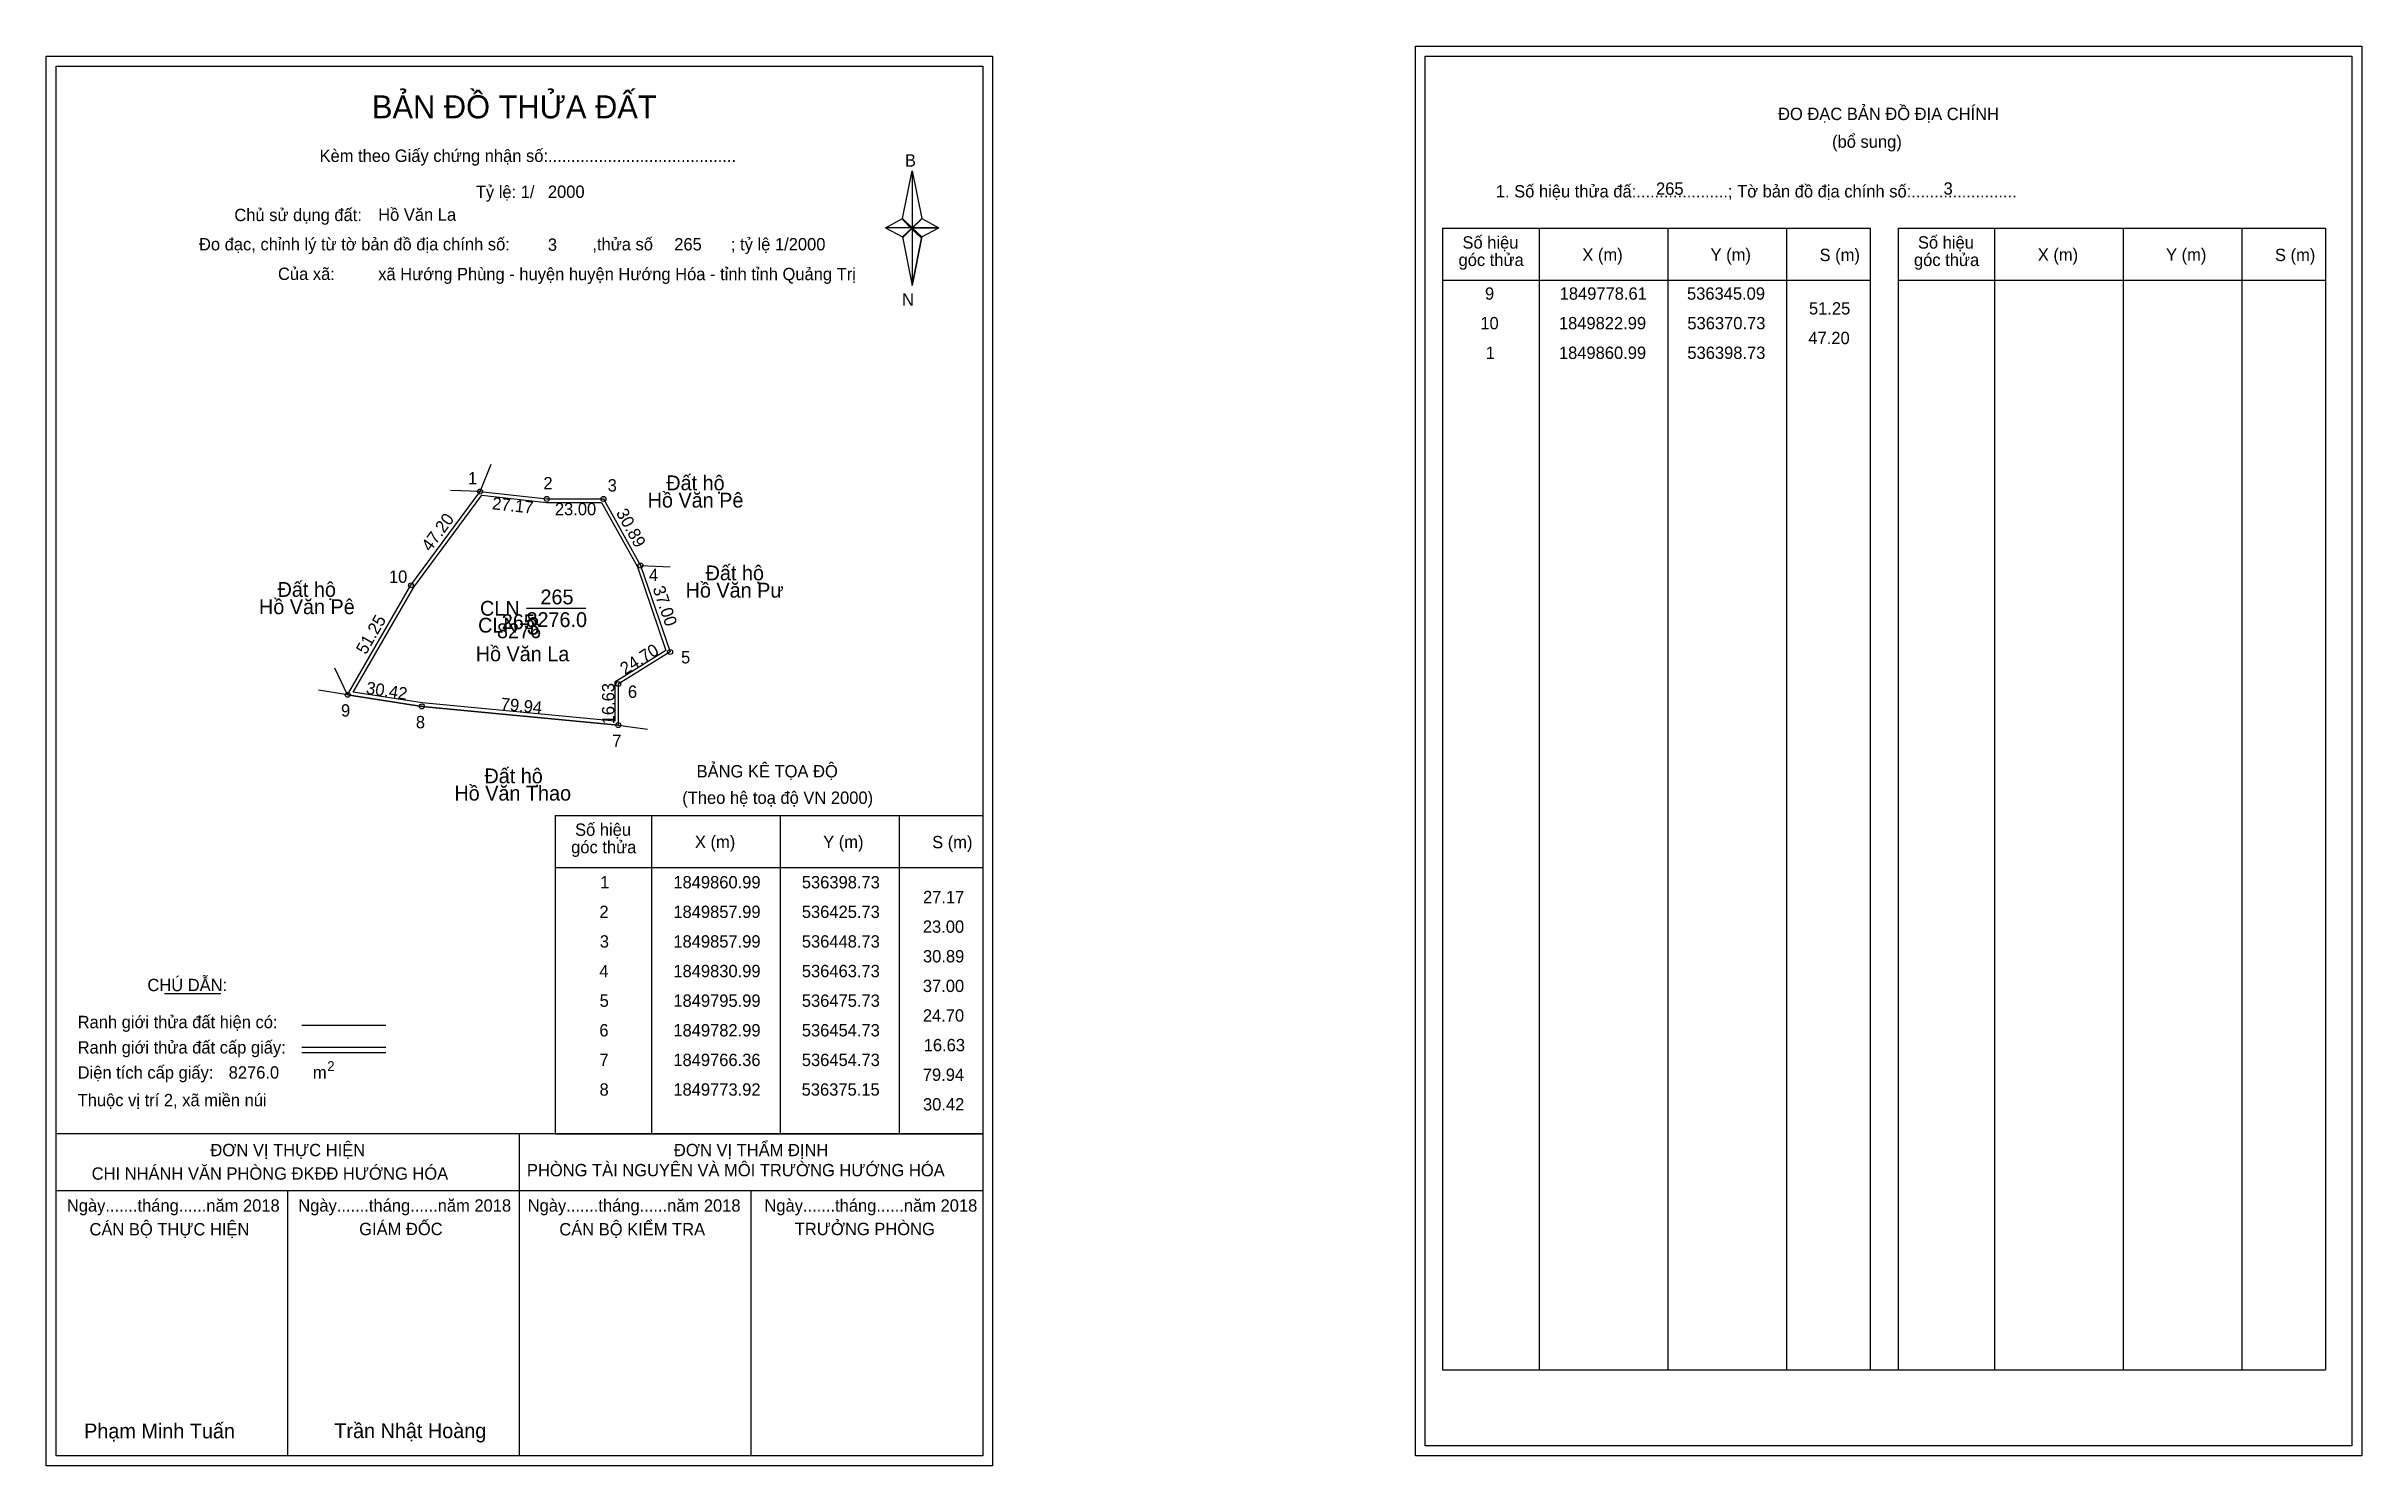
# Model space of a CAD drawing. Extents: x 536223 to 537161, y 1849466 to 1850041.
import ezdxf

# ---------------------------------------------------------------- set-up
doc = ezdxf.new("R2010")
doc.units = 0
for name, color, linetype in [('Level 1', 7, 'Continuous'), ('Level 10', 7, 'Continuous'), ('Level 11', 7, 'Continuous'), ('Level 13', 7, 'Continuous'), ('Level 2', 7, 'Continuous'), ('Level 27', 7, 'Continuous'), ('Level 3', 7, 'Continuous'), ('Level 36', 7, 'Continuous'), ('Level 4', 7, 'Continuous'), ('Level 49', 7, 'Continuous'), ('Level 5', 7, 'Continuous'), ('Level 53', 7, 'Continuous'), ('Level 55', 7, 'Continuous'), ('Level 6', 7, 'Continuous'), ('Level 63', 7, 'Continuous'), ('Level 7', 7, 'Continuous'), ('Level 9', 7, 'Continuous')]:
    doc.layers.add(name, color=color, linetype=linetype)

msp = doc.modelspace()

# ---------------------------------------------------------------- linework, layer by layer
at = {"layer": 'Level 1'}
for p, q in [((536227, 1850033.4), (536227, 1850033.4)), ((536781.65, 1850037.4), (536781.65, 1850037.4)), ((536569.85, 1849971.64), (536573.78, 1849990.92)), ((536573.78, 1849990.92), (536573.78, 1849967.87)), ((536573.78, 1849990.92), (536577.72, 1849971.64)), ((536562.96, 1849967.87), (536569.85, 1849971.64)), ((536569.85, 1849971.64), (536573.78, 1849967.87)), ((536573.49, 1849967.43), (536569.85, 1849971.2)), ((536573.78, 1849967.87), (536569.85, 1849964.19)), ((536573.49, 1849967.43), (536569.85, 1849963.75)), ((536569.85, 1849963.75), (536573.49, 1849967.43)), ((536577.42, 1849971.2), (536573.49, 1849967.43)), ((536573.49, 1849967.43), (536577.42, 1849971.2)), ((536577.42, 1849963.75), (536573.49, 1849967.43)), ((536577.72, 1849971.64), (536573.78, 1849967.87)), ((536573.78, 1849967.87), (536573.78, 1849944.47)), ((536573.78, 1849967.87), (536584.6, 1849967.87)), ((536573.78, 1849967.87), (536577.72, 1849964.19)), ((536577.72, 1849964.19), (536584.6, 1849967.87)), ((536788.71, 1849967.69), (536961.92, 1849967.69)), ((536827.89, 1849505.16), (536827.89, 1849967.69)), ((536880.04, 1849505.16), (536880.04, 1849967.69)), ((536927.98, 1849967.69), (536927.98, 1849505.16)), ((536961.92, 1849967.69), (536961.92, 1849505.16)), ((536973.23, 1849967.69), (537146.43, 1849967.69)), ((537012.41, 1849505.16), (537012.41, 1849967.69)), ((537064.55, 1849505.16), (537064.55, 1849967.69)), ((537112.5, 1849967.69), (537112.5, 1849505.16)), ((537146.43, 1849967.69), (537146.43, 1849505.16)), ((536569.85, 1849964.19), (536573.78, 1849944.47)), ((536577.72, 1849964.19), (536573.78, 1849944.47)), ((536788.71, 1849946.64), (536961.92, 1849946.64)), ((536973.23, 1849946.64), (537146.43, 1849946.64)), ((536429.19, 1849729.75), (536602.39, 1849729.75)), ((536468.37, 1849600.7), (536468.37, 1849729.75)), ((536520.51, 1849600.7), (536520.51, 1849729.75)), ((536568.46, 1849729.75), (536568.46, 1849600.7)), ((536429.19, 1849708.69), (536602.39, 1849708.69)), ((536270.84, 1849657.53), (536293.64, 1849657.53)), ((536326.57, 1849644.72), (536360.59, 1849644.72)), ((536326.57, 1849635.83), (536360.59, 1849635.83)), ((536326.57, 1849633.64), (536360.59, 1849633.64)), ((536440.66, 1849600.7), (536227, 1849600.7)), ((536602.39, 1849600.7), (536392.71, 1849600.7)), ((536414.7, 1849470.25), (536414.7, 1849600.7)), ((536429.19, 1849600.69), (536602.39, 1849600.69)), ((536602.4, 1849577.6), (536227, 1849577.6)), ((536320.85, 1849470.25), (536320.85, 1849577.6)), ((536508.55, 1849470.25), (536508.55, 1849577.6)), ((536788.71, 1849505.16), (537146.43, 1849505.16)), ((536602.39, 1849470.25), (536602.39, 1849470.25)), ((537157.05, 1849474.25), (537157.05, 1849474.25))]:
    msp.add_line(p, q, dxfattribs=at)
for points in [[(536569.85, 1849971.64), (536573.78, 1849990.92), (536573.78, 1849967.87)], [(536562.96, 1849967.87), (536569.85, 1849964.19), (536573.78, 1849967.87)], [(536573.78, 1849967.87), (536577.72, 1849971.64), (536584.6, 1849967.87)], [(536573.78, 1849967.87), (536573.78, 1849944.47), (536577.72, 1849964.19)]]:
    msp.add_lwpolyline(points, close=True, dxfattribs=at)
at = {"layer": 'Level 10'}
for p, q in [((536345.09, 1849778.61), (536375.15, 1849773.92)), ((536375.15, 1849773.92), (536454.73, 1849766.36))]:
    msp.add_line(p, q, dxfattribs=at)
for points in [[(536345.09, 1849778.61), (536370.73, 1849822.99), (536398.73, 1849860.99), (536425.73, 1849857.99), (536448.73, 1849857.99), (536463.73, 1849830.99), (536475.73, 1849795.99), (536454.73, 1849782.99), (536454.73, 1849766.36), (536375.15, 1849773.92)], [(536347.32, 1849779.68), (536371.9, 1849822.22), (536399.38, 1849859.51), (536425.65, 1849856.59), (536447.91, 1849856.59), (536462.45, 1849830.42), (536474.04, 1849796.59), (536453.33, 1849783.77), (536453.33, 1849767.9), (536375.32, 1849775.31)]]:
    msp.add_lwpolyline(points, close=True, dxfattribs=at)
at = {"layer": 'Level 11'}
for centre in [(536398.73, 1849860.99), (536425.73, 1849857.99), (536448.73, 1849857.99), (536463.73, 1849830.99), (536370.73, 1849822.99), (536475.73, 1849795.99), (536454.73, 1849782.99), (536345.09, 1849778.61), (536345.09, 1849778.61), (536375.15, 1849773.92), (536454.73, 1849766.36)]:
    msp.add_circle(centre, 1, dxfattribs=at)
at = {"layer": 'Level 27'}
for p, q in [((536398.73, 1849860.99), (536403.24, 1849872.11)), ((536398.73, 1849860.99), (536386.74, 1849861.37)), ((536463.73, 1849830.99), (536475.72, 1849830.51)), ((536345.09, 1849778.61), (536339.85, 1849789.4)), ((536345.09, 1849778.61), (536333.24, 1849780.51)), ((536454.73, 1849766.36), (536466.61, 1849764.66))]:
    msp.add_line(p, q, dxfattribs=at)
at = {"layer": 'Level 3'}
for p, q in [((536788.71, 1849967.69), (536788.71, 1849505.16)), ((536973.23, 1849967.69), (536973.23, 1849505.16)), ((536429.19, 1849729.75), (536429.19, 1849600.7))]:
    msp.add_line(p, q, dxfattribs=at)
at = {"layer": 'Level 63'}
for points in [[(536223, 1850037.4), (536606.4, 1850037.4), (536606.4, 1849466.25), (536223, 1849466.25)], [(536227, 1850033.4), (536602.4, 1850033.4), (536602.4, 1849470.25), (536227, 1849470.25)], [(536777.65, 1850041.4), (537161.05, 1850041.4), (537161.05, 1849470.25), (536777.65, 1849470.25)], [(536781.65, 1850037.4), (537157.05, 1850037.4), (537157.05, 1849474.25), (536781.65, 1849474.25)]]:
    msp.add_lwpolyline(points, close=True, dxfattribs=at)
at = {"layer": 'Level 9'}
msp.add_line((536417.51, 1849813.68), (536441.59, 1849813.68), dxfattribs=at)

# ---------------------------------------------------------------- texts
at = {"layer": 'Level 1'}
for s, height, p in [('BẢN ĐỒ THỬA ĐẤT', 9.3313, (536354.93, 1850012.21)), ('ĐO ĐẠC BẢN ĐỒ ĐỊA CHÍNH', 5, (536924.6, 1850011.52)), ('(bổ sung)', 5, (536946.48, 1850000.28)), ('Kèm theo Giấy chứng nhận số:.........................................', 5, (536333.7, 1849994.55)), ('B', 5, (536570.87, 1849992.67)), ('1. Số hiệu thửa đấ:....................; Tờ bản đồ địa chính số:.......................', 5, (536810.26, 1849980.16)), ('Chủ sử dụng đất:', 5, (536299.18, 1849970.57)), ('Đo đạc, chỉnh lý từ tờ bản đồ địa chính số:                  ,thửa số                 ; tỷ lệ 1/2000', 5, (536284.86, 1849958.71)), ('Số hiệu', 5, (536796.74, 1849959.43)), ('X (m)', 5, (536845.31, 1849954.48)), ('Y (m)', 5, (536897.26, 1849954.48)), ('S (m)', 5, (536941.42, 1849954.38)), ('Số hiệu', 5, (536981.26, 1849959.43)), ('X (m)', 5, (537029.82, 1849954.48)), ('Y (m)', 5, (537081.78, 1849954.48)), ('S (m)', 5, (537125.93, 1849954.38)), ('Của xã:', 5, (536316.86, 1849946.71)), ('góc thửa', 5, (536795.16, 1849952.37)), ('góc thửa', 5, (536979.67, 1849952.37)), ('N', 5, (536569.67, 1849936.33)), ('BẢNG KÊ TỌA ĐỘ', 5, (536486.46, 1849745.15)), ('(Theo hệ toạ độ VN 2000)', 5, (536480.65, 1849734.43)), ('Số hiệu', 5, (536437.22, 1849721.48)), ('góc thửa', 5, (536435.64, 1849714.42)), ('X (m)', 5, (536485.78, 1849716.53)), ('Y (m)', 5, (536537.74, 1849716.53)), ('S (m)', 5, (536581.89, 1849716.43)), ('CHÚ DẪN:', 5, (536263.96, 1849658.54)), ('Ranh giới thửa đất hiện có:', 5, (536235.7, 1849643.54)), ('Ranh giới thửa đất cấp giấy:', 5, (536235.7, 1849633.26)), ('2', 4, (536336.8, 1849626.16)), ('Diện tích cấp giấy:', 5, (536235.7, 1849623.1)), ('m', 5, (536331.01, 1849623.14)), ('Thuộc vị trí 2, xã miền núi', 5, (536235.7, 1849611.9)), ('ĐƠN VỊ THỰC HIỆN', 5, (536289.47, 1849591.66)), ('ĐƠN VỊ THẨM ĐỊNH', 5, (536477.27, 1849591.66)), ('CHI NHÁNH VĂN PHÒNG ĐKĐĐ HƯỚNG HÓA', 5, (536241.38, 1849582.14)), ('PHÒNG TÀI NGUYÊN VÀ MÔI TRƯỜNG HƯỚNG HÓA', 5, (536417.72, 1849583.52)), ('Ngày.......tháng......năm 2018', 5, (536231.33, 1849569.19)), ('Ngày.......tháng......năm 2018', 5, (536325.08, 1849569.19)), ('Ngày.......tháng......năm 2018', 5, (536418.03, 1849569.19)), ('Ngày.......tháng......năm 2018', 5, (536513.94, 1849569.19)), ('CÁN BỘ THỰC HIỆN', 5, (536240.5, 1849559.56)), ('GIÁM ĐỐC', 5, (536349.76, 1849559.68)), ('CÁN BỘ KIỂM TRA', 5, (536430.84, 1849559.56)), ('TRƯỞNG PHÒNG', 5, (536526.22, 1849559.68)), ('Phạm Minh Tuấn', 6, (536238.32, 1849477.33)), ('Trần Nhật Hoàng', 6, (536339.7, 1849477.43))]:
    msp.add_text(s, height=height, dxfattribs=at).set_placement(p)
at = {"layer": 'Level 11'}
msp.add_text('Tỷ lệ: 1/', height=5, dxfattribs=at).set_placement((536397.01, 1849979.93))
at = {"layer": 'Level 13'}
for s, p in [('265', (536423.19, 1849815.28)), ('CLN', (536398.72, 1849810.68)), ('8276.0', (536417.52, 1849806.08))]:
    msp.add_text(s, height=6, dxfattribs=at).set_placement(p)
at = {"layer": 'Level 2'}
msp.add_text('Hồ Văn La', height=6, dxfattribs=at).set_placement((536396.97, 1849792.21))
at = {"layer": 'Level 3'}
msp.add_text('CLN', height=6, dxfattribs=at).set_placement((536397.94, 1849803.83))
at = {"layer": 'Level 36'}
for s, p in [('Đất hộ', (536474.17, 1849861.5)), ('Hồ Văn Pê', (536466.63, 1849854.5)), ('Đất hộ', (536490.11, 1849825.02)), ('Hồ Văn Pê', (536309.15, 1849811.31)), ('Đất hộ', (536316.69, 1849818.31)), ('Hồ Văn Pư', (536482, 1849818.02)), ('Hồ Văn Thao', (536388.33, 1849735.77)), ('Đất hộ', (536400.51, 1849742.77))]:
    msp.add_text(s, height=6, dxfattribs=at).set_placement(p)
at = {"layer": 'Level 4'}
msp.add_text('265', height=6, dxfattribs=at).set_placement((536407.54, 1849805.27))
at = {"layer": 'Level 49'}
for s, rotation, p in [('27.17', 353.65981, (536403.41, 1849853.83)), ('23.00', 360, (536429.05, 1849851.39)), ('47.20', 53.61565, (536378.59, 1849836.35)), ('30.89', 299.0546, (536453.67, 1849852.39)), ('37.00', 288.92464, (536468.59, 1849821.75)), ('51.25', 59.98335, (536352.49, 1849794.62)), ('24.70', 31.75948, (536457.43, 1849786.55)), ('30.42', 351.13213, (536352.31, 1849779.1)), ('16.63', 90, (536453.13, 1849766.67)), ('79.94', 354.57326, (536406.95, 1849772.51))]:
    msp.add_text(s, height=5, rotation=rotation, dxfattribs=at).set_placement(p)
at = {"layer": 'Level 5'}
msp.add_text('8276', height=6, dxfattribs=at).set_placement((536405.6, 1849801.57))
at = {"layer": 'Level 53'}
for s, p in [('9', (536805.86, 1849938.72)), ('1849778.61', (536836.12, 1849938.72)), ('536345.09', (536887.71, 1849938.72)), ('10', (536803.99, 1849926.72)), ('1849822.99', (536835.82, 1849926.72)), ('536370.73', (536887.86, 1849926.72)), ('51.25', (536937.12, 1849932.72)), ('47.20', (536936.89, 1849920.72)), ('1', (536806.16, 1849914.72)), ('1849860.99', (536835.82, 1849914.72)), ('536398.73', (536887.86, 1849914.72)), ('1', (536447.39, 1849700.19)), ('1849860.99', (536477.05, 1849700.19)), ('536398.73', (536529.09, 1849700.19)), ('27.17', (536578.19, 1849694.19)), ('2', (536447.09, 1849688.19)), ('1849857.99', (536477.05, 1849688.19)), ('536425.73', (536529.09, 1849688.19)), ('23.00', (536578.12, 1849682.19)), ('3', (536447.24, 1849676.19)), ('1849857.99', (536477.05, 1849676.19)), ('536448.73', (536529.09, 1849676.19)), ('4', (536447.06, 1849664.19)), ('1849830.99', (536477.05, 1849664.19)), ('536463.73', (536529.09, 1849664.19)), ('30.89', (536578.17, 1849670.19)), ('37.00', (536578.12, 1849658.19)), ('5', (536447.18, 1849652.19)), ('1849795.99', (536477.05, 1849652.19)), ('536475.73', (536529.09, 1849652.19)), ('24.70', (536578.12, 1849646.19)), ('6', (536447.07, 1849640.19)), ('1849782.99', (536477.05, 1849640.19)), ('536454.73', (536529.09, 1849640.19)), ('16.63', (536578.47, 1849634.19)), ('7', (536447.1, 1849628.19)), ('1849766.36', (536477.04, 1849628.19)), ('536454.73', (536529.09, 1849628.19)), ('8', (536447.14, 1849616.19)), ('1849773.92', (536477.05, 1849616.19)), ('536375.15', (536529.02, 1849616.19)), ('79.94', (536578.11, 1849622.19)), ('30.42', (536578.17, 1849610.19))]:
    msp.add_text(s, height=5, dxfattribs=at).set_placement(p)
at = {"layer": 'Level 55'}
for s, height, p in [('1', 0.8, (536398.51, 1849860.99)), ('0', 0.22, (536398.65, 1849860.77)), ('0', 0.22, (536398.65, 1849860.77)), ('0', 0.22, (536398.65, 1849860.77)), ('0', 0.22, (536398.65, 1849860.77)), ('2', 0.8, (536425.46, 1849857.99)), ('0', 0.22, (536425.65, 1849857.77)), ('0', 0.22, (536425.65, 1849857.77)), ('3', 0.8, (536448.48, 1849857.99)), ('0', 0.22, (536448.65, 1849857.77)), ('0', 0.22, (536448.65, 1849857.77)), ('4', 0.8, (536463.45, 1849830.99)), ('0', 0.22, (536463.65, 1849830.77)), ('0', 0.22, (536463.65, 1849830.77)), ('0', 0.22, (536463.65, 1849830.77)), ('10', 0.8, (536370.16, 1849822.99)), ('0', 0.22, (536370.65, 1849822.77)), ('0', 0.22, (536370.65, 1849822.77)), ('5', 0.8, (536475.47, 1849795.99)), ('0', 0.22, (536475.65, 1849795.77)), ('6', 0.8, (536454.46, 1849782.99)), ('0', 0.22, (536454.65, 1849782.77)), ('9', 0.8, (536344.82, 1849778.61)), ('201', 0.22, (536344.87, 1849778.39)), ('0', 0.22, (536345.01, 1849778.39)), ('0', 0.22, (536345.01, 1849778.39)), ('8', 0.8, (536374.89, 1849773.92)), ('201', 0.22, (536374.93, 1849773.7)), ('7', 0.8, (536454.46, 1849766.36)), ('201', 0.22, (536454.51, 1849766.14)), ('0', 0.22, (536454.65, 1849766.14))]:
    msp.add_text(s, height=height, dxfattribs=at).set_placement(p)
at = {"layer": 'Level 6'}
for s, p in [('265', (536875.16, 1849981.24)), ('3', (536991.65, 1849981.28)), ('2000', (536426.21, 1849979.97)), ('Hồ Văn La', (536357.45, 1849970.7)), ('3', (536426.2, 1849958.53)), ('265', (536477.4, 1849958.69)), ('xã Hướng Phùng - huyện huyện Hướng Hóa - tỉnh tỉnh Quảng Trị', (536357.47, 1849946.62)), ('8276.0', (536296.88, 1849623.11))]:
    msp.add_text(s, height=5, dxfattribs=at).set_placement(p)
at = {"layer": 'Level 7'}
msp.add_text('3', height=7, dxfattribs=at).set_placement((536417.65, 1849803.01))
msp.add_text('3', height=7, dxfattribs=at).set_placement((536417.65, 1849803.01))
at = {"layer": 'Level 9'}
for s, p in [('1', (536393.84, 1849863.85)), ('2', (536424.39, 1849861.88)), ('3', (536450.44, 1849861.01)), ('10', (536361.81, 1849823.99)), ('4', (536467.14, 1849824.67)), ('5', (536480.15, 1849791.34)), ('6', (536458.62, 1849777.38)), ('9', (536342.4, 1849769.79)), ('8', (536372.72, 1849765.07)), ('7', (536452.29, 1849757.5))]:
    msp.add_text(s, height=5, dxfattribs=at).set_placement(p)

doc.saveas('drawing.dxf')
